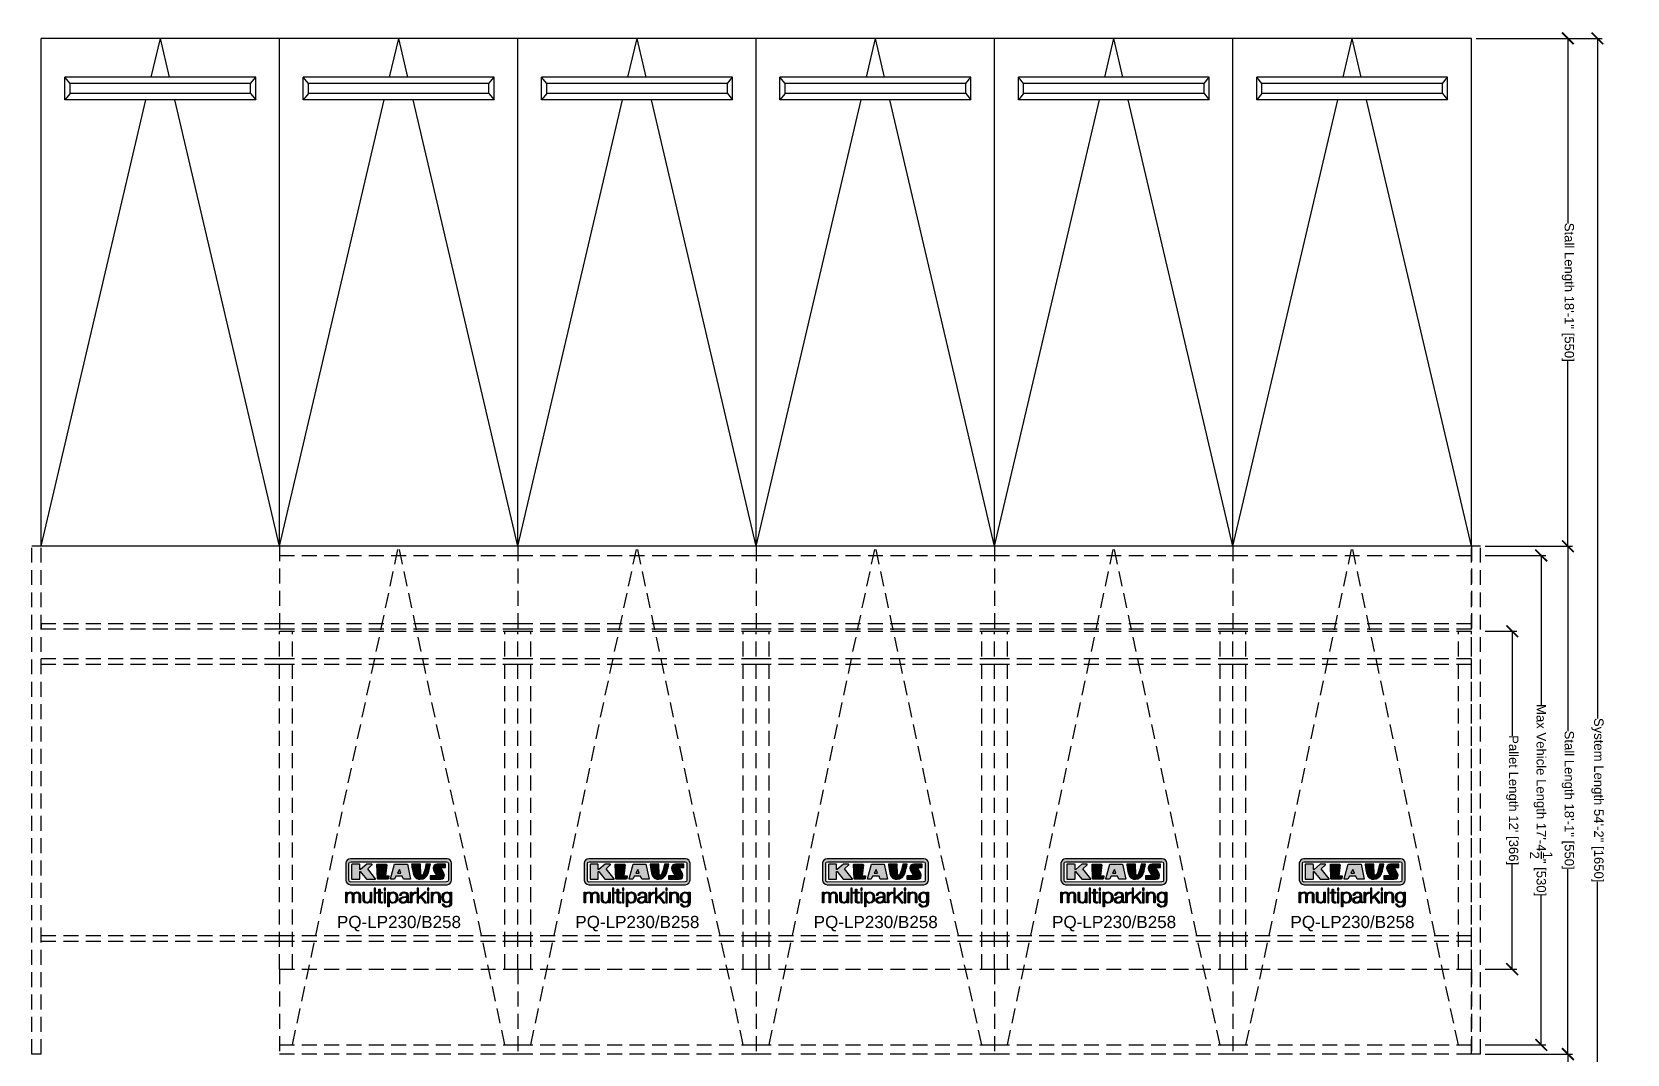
# Model space of a CAD drawing. Extents: x -210816 to 22943, y 10566 to 41486.
# Drawn here: x 15610 to 16289, y 13370 to 13806 of the extents above; entities that cross this region are included whole.
import ezdxf

# ---------------------------------------------------------------- set-up
doc = ezdxf.new("R2010")
doc.units = 0
doc.header["$MEASUREMENT"] = 0
doc.linetypes.add('DASHED', pattern=[0.2067, 0.1654, -0.0413])
doc.linetypes.add('HIDDEN', pattern=[9.525, 6.35, -3.175])
doc.layers.get('0').update_dxf_attribs({"linetype": 'CONTINUOUS'})
doc.layers.get('DEFPOINTS').update_dxf_attribs({"linetype": 'CONTINUOUS'})
for name, color, linetype in [('DIM', 6, 'CONTINUOUS'), ('KLAUS', 30, 'CONTINUOUS'), ('LOGO', 7, 'CONTINUOUS')]:
    doc.layers.add(name, color=color, linetype=linetype)
doc.styles.get("Standard").update_dxf_attribs({"font": 'arial.ttf'})
doc.dimstyles.get("Standard").update_dxf_attribs({"dimtxt": 5, "dimasz": 5, "dimexe": 2, "dimexo": 2, "dimgap": 0.09, "dimtad": 0, "dimtih": 1, "dimtoh": 1, "dimdec": 1, "dimzin": 0, "dimdsep": 46, "dimlunit": 4, "dimtxsty": 'Standard', "dimblk": 'ARCHTICK', "dimcen": -0.09, "dimadec": 0, "dimazin": 0, "dimtfac": 1, "dimtdec": 4, "dimtofl": 0, "dimtmove": 0, "dimatfit": 3, "dimldrblk": 'ARCHTICK', "dimfxl": 1, "dimtolj": 1, "dimtzin": 0, "dimarcsym": 0})

# ---------------------------------------------------------------- blocks, each defined once
blk = doc.blocks.new('KLAUS')
at = {"layer": 'LOGO'}
h = blk.add_hatch(color=8, dxfattribs=at)
h.dxf.hatch_style = 2
edge = h.paths.add_edge_path()
edge.add_spline(control_points=[(3.6, 29.1), (2.9, 29.1), (2.3, 28.5), (2.3, 27.8), (2.3, 27.8), (2.3, 16.1), (2.3, 16.1), (2.3, 15.4), (2.9, 14.8), (3.6, 14.8), (3.6, 14.8), (71.2, 14.8), (71.2, 14.8), (71.9, 14.8), (72.5, 15.4), (72.5, 16.1), (72.5, 16.1), (72.5, 27.8), (72.5, 27.8), (72.5, 28.5), (71.9, 29.1), (71.2, 29.1), (71.2, 29.1), (3.6, 29.1), (3.6, 29.1), (3.6, 29.1), (3.6, 29.1), (3.6, 29.1)], knot_values=[0, 0, 0, 0, 1, 1, 1, 2, 2, 2, 3, 3, 3, 4, 4, 4, 5, 5, 5, 6, 6, 6, 7, 7, 7, 8, 8, 8, 9, 9, 9, 9], degree=3, periodic=0)
edge = h.paths.add_edge_path()
edge.add_spline(control_points=[(3.4, 31.2), (3.4, 31.2), (71.5, 31.2), (71.5, 31.2), (73.3, 31.2), (74.7, 29.8), (74.7, 28), (74.7, 28), (74.7, 16.2), (74.7, 16.2), (74.7, 14.4), (73.3, 12.9), (71.5, 12.9), (71.5, 12.9), (3.4, 12.9), (3.4, 12.9), (1.6, 12.9), (0.1, 14.4), (0.1, 16.2), (0.1, 16.2), (0.1, 28), (0.1, 28), (0.1, 29.8), (1.6, 31.2), (3.4, 31.2), (3.4, 31.2), (3.4, 31.2), (3.4, 31.2)], knot_values=[0, 0, 0, 0, 1, 1, 1, 2, 2, 2, 3, 3, 3, 4, 4, 4, 5, 5, 5, 6, 6, 6, 7, 7, 7, 8, 8, 8, 9, 9, 9, 9], degree=3, periodic=0)
h = blk.add_hatch(color=8, dxfattribs=at)
h.dxf.hatch_style = 2
edge = h.paths.add_edge_path()
edge.add_spline(control_points=[(4.5, 27.3), (4.5, 27.3), (9.7, 27.3), (9.7, 27.3), (9.8, 27.3), (10, 27.2), (10, 27.1), (10, 27.1), (10, 23.7), (10, 23.7), (10, 23.7), (9.9, 23.6), (10, 23.6), (10.1, 23.5), (10.2, 23.6), (10.2, 23.6), (10.2, 23.6), (10.5, 23.7), (10.5, 23.7), (10.5, 23.7), (14.9, 27.3), (14.9, 27.3), (14.9, 27.3), (18.4, 27.3), (18.4, 27.3), (18.4, 27.3), (18.5, 27.3), (18.6, 27.2), (18.6, 27), (18.5, 26.9), (18.5, 26.9), (18.5, 26.9), (15.5, 24.1), (15.5, 24.1), (15.5, 24.1), (21.1, 17.1), (21.1, 17.1), (21.1, 17.1), (21.1, 16.9), (21.1, 16.9), (21.1, 16.8), (21, 16.8), (21, 16.8), (21, 16.8), (14.7, 16.8), (14.7, 16.8), (14.7, 16.8), (10.3, 22.2), (10.3, 22.2), (10.3, 22.2), (10.2, 22.2), (10.1, 22.2), (10, 22.2), (10, 22.1), (10, 22.1), (10, 22.1), (10, 17.1), (10, 17.1), (10, 16.9), (9.8, 16.8), (9.7, 16.8), (9.7, 16.8), (4.5, 16.8), (4.5, 16.8), (4.4, 16.8), (4.2, 16.9), (4.2, 17.1), (4.2, 17.1), (4.2, 27.1), (4.2, 27.1), (4.2, 27.2), (4.4, 27.3), (4.5, 27.3), (4.5, 27.3), (4.5, 27.3), (4.5, 27.3)], knot_values=[0, 0, 0, 0, 1, 1, 1, 2, 2, 2, 3, 3, 3, 4, 4, 4, 5, 5, 5, 6, 6, 6, 7, 7, 7, 8, 8, 8, 9, 9, 9, 10, 10, 10, 11, 11, 11, 12, 12, 12, 13, 13, 13, 14, 14, 14, 15, 15, 15, 16, 16, 16, 17, 17, 17, 18, 18, 18, 19, 19, 19, 20, 20, 20, 21, 21, 21, 22, 22, 22, 23, 23, 23, 24, 24, 24, 25, 25, 25, 25], degree=3, periodic=0)
h = blk.add_hatch(color=8, dxfattribs=at)
h.dxf.hatch_style = 2
h.paths.add_polyline_path([(22.4, 17.1), (22, 27.1), (22.2, 27.3), (28.5, 27.3), (28.9, 27), (28, 19.1), (30.3, 19.1), (30.4, 18.9), (30.1, 17), (29.5, 16.8), (22.6, 16.8)])
h = blk.add_hatch(color=8, dxfattribs=at)
h.paths.add_polyline_path([(36.5, 21), (38.9, 21), (37.9, 23.6)])
h.paths.add_polyline_path([(34.5, 27.3), (43.6, 27.3), (45.8, 16.9), (45.6, 16.8), (40.8, 16.8), (39.9, 18.9), (35.4, 18.9), (34.3, 16.8), (31.8, 16.8), (31.7, 17)])
h = blk.add_hatch(color=8, dxfattribs=at)
h.dxf.hatch_style = 2
edge = h.paths.add_edge_path()
edge.add_spline(control_points=[(52.7, 27.3), (52.7, 27.3), (52.9, 20.1), (52.9, 20.1), (53, 19.9), (53.2, 19.8), (53.4, 19.7), (53.9, 19.6), (54.4, 19.6), (54.6, 20), (55.2, 21.3), (56.3, 25.4), (56.6, 27.3), (56.6, 27.3), (59.8, 27.3), (59.8, 27.3), (58.8, 23.9), (58.6, 16.8), (52.6, 16.8), (48.7, 16.7), (48, 19.4), (47.3, 22.2), (46.9, 23.7), (46.5, 27.3), (46.5, 27.3), (46.5, 27.3), (52.7, 27.3), (52.7, 27.3), (52.7, 27.3), (52.7, 27.3), (52.7, 27.3)], knot_values=[0, 0, 0, 0, 1, 1, 1, 2, 2, 2, 3, 3, 3, 4, 4, 4, 5, 5, 5, 6, 6, 6, 7, 7, 7, 8, 8, 8, 9, 9, 9, 10, 10, 10, 10], degree=3, periodic=0)
h = blk.add_hatch(color=8, dxfattribs=at)
h.dxf.hatch_style = 2
edge = h.paths.add_edge_path()
edge.add_spline(control_points=[(64.5, 27.3), (64.5, 27.3), (70.3, 27.3), (70.3, 27.3), (70.3, 26.5), (70.3, 26), (70.3, 25.1), (70.3, 25.1), (67.3, 25.1), (67.3, 25.1), (67.2, 25), (67.2, 25.1), (67.2, 24.9), (67.2, 24.9), (69.7, 20.4), (69.7, 19.6), (69.7, 16.4), (67.2, 16.8), (65.9, 16.8), (65.9, 16.8), (59.6, 16.8), (59.6, 16.8), (59.6, 17.8), (59.6, 18.2), (59.6, 19.1), (59.6, 19.1), (63.8, 19.1), (63.8, 19.1), (63.8, 19.2), (63.8, 19.1), (63.8, 19.3), (63.8, 20.3), (61.6, 23.1), (61.6, 24.6), (61.6, 26.3), (62.8, 27.3), (64.5, 27.3), (64.5, 27.3), (64.5, 27.3), (64.5, 27.3)], knot_values=[0, 0, 0, 0, 1, 1, 1, 2, 2, 2, 3, 3, 3, 4, 4, 4, 5, 5, 5, 6, 6, 6, 7, 7, 7, 8, 8, 8, 9, 9, 9, 10, 10, 10, 11, 11, 11, 12, 12, 12, 13, 13, 13, 13], degree=3, periodic=0)
h = blk.add_hatch(color=30, dxfattribs=at)
h.dxf.hatch_style = 2
edge = h.paths.add_edge_path()
edge.add_spline(control_points=[(0, 0), (0, 0), (0.9, 0), (0.9, 0), (0.9, 0), (0.9, 4.2), (0.9, 4.2), (0.9, 5.8), (1.6, 7), (3.2, 7), (4.3, 7), (4.8, 6.1), (4.8, 5.1), (4.8, 5.1), (4.8, 0), (4.8, 0), (4.8, 0), (5.7, 0), (5.7, 0), (5.7, 0), (5.7, 4.3), (5.7, 4.3), (5.7, 5.7), (6.1, 7), (7.7, 7), (9, 7), (9.5, 6.3), (9.5, 5.1), (9.5, 5.1), (9.5, 0), (9.5, 0), (9.5, 0), (10.4, 0), (10.4, 0), (10.4, 0), (10.4, 5.1), (10.4, 5.1), (10.4, 6.9), (9.6, 7.8), (7.9, 7.8), (6.9, 7.8), (6, 7.3), (5.5, 6.3), (5.3, 7.3), (4.4, 7.8), (3.4, 7.8), (2.2, 7.8), (1.4, 7.2), (0.9, 6.3), (0.9, 6.3), (0.9, 6.3), (0.9, 6.3), (0.9, 6.3), (0.9, 7.6), (0.9, 7.6), (0.9, 7.6), (0, 7.6), (0, 7.6), (0, 7.6), (0, 0), (0, 0), (0, 0), (0, 0), (0, 0)], knot_values=[0, 0, 0, 0, 1, 1, 1, 2, 2, 2, 3, 3, 3, 4, 4, 4, 5, 5, 5, 6, 6, 6, 7, 7, 7, 8, 8, 8, 9, 9, 9, 10, 10, 10, 11, 11, 11, 12, 12, 12, 13, 13, 13, 14, 14, 14, 15, 15, 15, 16, 16, 16, 17, 17, 17, 18, 18, 18, 19, 19, 19, 20, 20, 20, 21, 21, 21, 21], degree=3, periodic=0)
h = blk.add_hatch(color=30, dxfattribs=at)
h.dxf.hatch_style = 2
edge = h.paths.add_edge_path()
edge.add_spline(control_points=[(18.3, 7.6), (18.3, 7.6), (17.4, 7.6), (17.4, 7.6), (17.4, 7.6), (17.4, 3.6), (17.4, 3.6), (17.4, 2), (16.7, 0.6), (15.1, 0.6), (13.7, 0.6), (13.1, 1.3), (13.1, 2.6), (13.1, 2.6), (13.1, 7.6), (13.1, 7.6), (13.1, 7.6), (12.2, 7.6), (12.2, 7.6), (12.2, 7.6), (12.2, 2.6), (12.2, 2.6), (12.2, 0.9), (12.9, -0.2), (14.8, -0.2), (16, -0.2), (17, 0.4), (17.4, 1.4), (17.4, 1.4), (17.5, 1.4), (17.5, 1.4), (17.5, 1.4), (17.5, 0), (17.5, 0), (17.5, 0), (18.3, 0), (18.3, 0), (18.3, 0), (18.3, 7.6), (18.3, 7.6), (18.3, 7.6), (18.3, 7.6), (18.3, 7.6)], knot_values=[0, 0, 0, 0, 1, 1, 1, 2, 2, 2, 3, 3, 3, 4, 4, 4, 5, 5, 5, 6, 6, 6, 7, 7, 7, 8, 8, 8, 9, 9, 9, 10, 10, 10, 11, 11, 11, 12, 12, 12, 13, 13, 13, 14, 14, 14, 14], degree=3, periodic=0)
h = blk.add_hatch(color=30, dxfattribs=at)
h.dxf.hatch_style = 2
h.paths.add_polyline_path([(20.1, 0), (21, 0), (21, 10.5), (20.1, 10.5)])
h = blk.add_hatch(color=30, dxfattribs=at)
h.dxf.hatch_style = 2
edge = h.paths.add_edge_path()
edge.add_spline(control_points=[(24.2, 9.8), (24.2, 9.8), (23.3, 9.8), (23.3, 9.8), (23.3, 9.8), (23.3, 7.6), (23.3, 7.6), (23.3, 7.6), (22, 7.6), (22, 7.6), (22, 7.6), (22, 6.8), (22, 6.8), (22, 6.8), (23.3, 6.8), (23.3, 6.8), (23.3, 6.8), (23.3, 1.6), (23.3, 1.6), (23.3, 0.3), (23.7, -0.1), (24.9, -0.1), (25.2, -0.1), (25.5, -0.1), (25.8, -0.1), (25.8, -0.1), (25.8, 0.7), (25.8, 0.7), (25.5, 0.7), (25.2, 0.7), (25, 0.7), (24.3, 0.7), (24.2, 1.1), (24.2, 1.7), (24.2, 1.7), (24.2, 6.8), (24.2, 6.8), (24.2, 6.8), (25.8, 6.8), (25.8, 6.8), (25.8, 6.8), (25.8, 7.6), (25.8, 7.6), (25.8, 7.6), (24.2, 7.6), (24.2, 7.6), (24.2, 7.6), (24.2, 9.8), (24.2, 9.8), (24.2, 9.8), (24.2, 9.8), (24.2, 9.8)], knot_values=[0, 0, 0, 0, 1, 1, 1, 2, 2, 2, 3, 3, 3, 4, 4, 4, 5, 5, 5, 6, 6, 6, 7, 7, 7, 8, 8, 8, 9, 9, 9, 10, 10, 10, 11, 11, 11, 12, 12, 12, 13, 13, 13, 14, 14, 14, 15, 15, 15, 16, 16, 16, 17, 17, 17, 17], degree=3, periodic=0)
h = blk.add_hatch(color=30, dxfattribs=at)
h.paths.add_polyline_path([(27.1, 0), (28, 0), (28, 7.6), (27.1, 7.6)])
h.paths.add_polyline_path([(27.1, 9), (28, 9), (28, 10.5), (27.1, 10.5)])
h = blk.add_hatch(color=30, dxfattribs=at)
edge = h.paths.add_edge_path()
edge.add_spline(control_points=[(35.8, 3.8), (35.8, 2.2), (35.1, 0.6), (33.4, 0.6), (31.4, 0.6), (30.7, 2.2), (30.7, 3.8), (30.7, 5.5), (31.3, 7), (33.4, 7), (35.1, 7), (35.8, 5.3), (35.8, 3.8), (35.8, 3.8), (35.8, 3.8), (35.8, 3.8)], knot_values=[0, 0, 0, 0, 1, 1, 1, 2, 2, 2, 3, 3, 3, 4, 4, 4, 5, 5, 5, 5], degree=3, periodic=0)
edge = h.paths.add_edge_path()
edge.add_spline(control_points=[(29.8, -2.8), (29.8, -2.8), (30.7, -2.8), (30.7, -2.8), (30.7, -2.8), (30.7, 1.4), (30.7, 1.4), (30.7, 1.4), (30.7, 1.4), (30.7, 1.4), (31.1, 0.4), (32.2, -0.2), (33.4, -0.2), (35.7, -0.2), (36.8, 1.6), (36.8, 3.8), (36.8, 5.9), (35.7, 7.8), (33.4, 7.8), (32.2, 7.8), (31.1, 7.1), (30.7, 6.1), (30.7, 6.1), (30.6, 6.1), (30.6, 6.1), (30.6, 6.1), (30.6, 7.6), (30.6, 7.6), (30.6, 7.6), (29.8, 7.6), (29.8, 7.6), (29.8, 7.6), (29.8, -2.8), (29.8, -2.8), (29.8, -2.8), (29.8, -2.8), (29.8, -2.8)], knot_values=[0, 0, 0, 0, 1, 1, 1, 2, 2, 2, 3, 3, 3, 4, 4, 4, 5, 5, 5, 6, 6, 6, 7, 7, 7, 8, 8, 8, 9, 9, 9, 10, 10, 10, 11, 11, 11, 12, 12, 12, 12], degree=3, periodic=0)
h = blk.add_hatch(color=30, dxfattribs=at)
edge = h.paths.add_edge_path()
edge.add_spline(control_points=[(43, 2.9), (43, 1.4), (41.8, 0.6), (40.4, 0.6), (39.5, 0.6), (38.7, 1.1), (38.7, 2), (38.7, 3.5), (40.7, 3.5), (42.2, 3.8), (42.5, 3.8), (42.9, 3.9), (43, 4.1), (43, 4.1), (43, 4.1), (43, 4.1), (43, 4.1), (43, 2.9), (43, 2.9), (43, 2.9), (43, 2.9), (43, 2.9)], knot_values=[0, 0, 0, 0, 1, 1, 1, 2, 2, 2, 3, 3, 3, 4, 4, 4, 5, 5, 5, 6, 6, 6, 7, 7, 7, 7], degree=3, periodic=0)
edge = h.paths.add_edge_path()
edge.add_spline(control_points=[(39, 5.2), (39.1, 6.5), (39.9, 7), (41.1, 7), (42.1, 7), (43, 6.7), (43, 5.4), (43, 4.6), (42.6, 4.5), (41.8, 4.4), (39.9, 4.2), (37.8, 4.1), (37.8, 2), (37.8, 0.5), (38.9, -0.2), (40.3, -0.2), (41.8, -0.2), (42.4, 0.3), (43.1, 1.3), (43.1, 1.3), (43.1, 1.3), (43.1, 1.3), (43.1, 0.5), (43.2, 0), (44.2, 0), (44.4, 0), (44.6, 0), (44.8, 0.1), (44.8, 0.1), (44.8, 0.8), (44.8, 0.8), (44.7, 0.8), (44.6, 0.8), (44.5, 0.8), (44.1, 0.8), (44, 1), (44, 1.3), (44, 1.3), (44, 5.3), (44, 5.3), (44, 7.4), (42.5, 7.8), (41.2, 7.8), (39.4, 7.8), (38.2, 7), (38.1, 5.2), (38.1, 5.2), (39, 5.2), (39, 5.2), (39, 5.2), (39, 5.2), (39, 5.2)], knot_values=[0, 0, 0, 0, 1, 1, 1, 2, 2, 2, 3, 3, 3, 4, 4, 4, 5, 5, 5, 6, 6, 6, 7, 7, 7, 8, 8, 8, 9, 9, 9, 10, 10, 10, 11, 11, 11, 12, 12, 12, 13, 13, 13, 14, 14, 14, 15, 15, 15, 16, 16, 16, 17, 17, 17, 17], degree=3, periodic=0)
h = blk.add_hatch(color=30, dxfattribs=at)
h.dxf.hatch_style = 2
edge = h.paths.add_edge_path()
edge.add_spline(control_points=[(45.8, 0), (45.8, 0), (46.7, 0), (46.7, 0), (46.7, 0), (46.7, 4), (46.7, 4), (46.7, 5.6), (47.9, 6.8), (49.5, 6.7), (49.5, 6.7), (49.5, 7.7), (49.5, 7.7), (48.2, 7.7), (47.1, 7), (46.7, 5.8), (46.7, 5.8), (46.6, 5.8), (46.6, 5.8), (46.6, 5.8), (46.6, 7.6), (46.6, 7.6), (46.6, 7.6), (45.8, 7.6), (45.8, 7.6), (45.8, 7.6), (45.8, 0), (45.8, 0), (45.8, 0), (45.8, 0), (45.8, 0)], knot_values=[0, 0, 0, 0, 1, 1, 1, 2, 2, 2, 3, 3, 3, 4, 4, 4, 5, 5, 5, 6, 6, 6, 7, 7, 7, 8, 8, 8, 9, 9, 9, 10, 10, 10, 10], degree=3, periodic=0)
h = blk.add_hatch(color=30, dxfattribs=at)
h.dxf.hatch_style = 2
h.paths.add_polyline_path([(50.4, 0), (51.3, 0), (51.3, 2.9), (52.8, 4.1), (55.8, 0), (57, 0), (53.5, 4.8), (56.7, 7.6), (55.5, 7.6), (51.3, 3.9), (51.3, 10.5), (50.4, 10.5)])
h = blk.add_hatch(color=30, dxfattribs=at)
h.paths.add_polyline_path([(57.7, 0), (58.7, 0), (58.7, 7.6), (57.7, 7.6)])
h.paths.add_polyline_path([(57.7, 9), (58.7, 9), (58.7, 10.5), (57.7, 10.5)])
h = blk.add_hatch(color=30, dxfattribs=at)
h.dxf.hatch_style = 2
edge = h.paths.add_edge_path()
edge.add_spline(control_points=[(60.4, 0), (60.4, 0), (61.3, 0), (61.3, 0), (61.3, 0), (61.3, 4.4), (61.3, 4.4), (61.4, 5.9), (62.2, 7), (63.7, 7), (65.2, 7), (65.6, 6), (65.6, 4.7), (65.6, 4.7), (65.6, 0), (65.6, 0), (65.6, 0), (66.5, 0), (66.5, 0), (66.5, 0), (66.5, 4.9), (66.5, 4.9), (66.5, 6.7), (65.9, 7.8), (63.8, 7.8), (62.7, 7.8), (61.7, 7.2), (61.4, 6.3), (61.4, 6.3), (61.3, 6.3), (61.3, 6.3), (61.3, 6.3), (61.3, 7.6), (61.3, 7.6), (61.3, 7.6), (60.4, 7.6), (60.4, 7.6), (60.4, 7.6), (60.4, 0), (60.4, 0), (60.4, 0), (60.4, 0), (60.4, 0)], knot_values=[0, 0, 0, 0, 1, 1, 1, 2, 2, 2, 3, 3, 3, 4, 4, 4, 5, 5, 5, 6, 6, 6, 7, 7, 7, 8, 8, 8, 9, 9, 9, 10, 10, 10, 11, 11, 11, 12, 12, 12, 13, 13, 13, 14, 14, 14, 14], degree=3, periodic=0)
h = blk.add_hatch(color=30, dxfattribs=at)
edge = h.paths.add_edge_path()
edge.add_spline(control_points=[(71.3, 0.9), (69.6, 0.9), (68.8, 2.3), (68.8, 3.9), (68.8, 5.4), (69.6, 7), (71.3, 7), (73.1, 7), (73.7, 5.3), (73.7, 3.9), (73.7, 2.3), (72.9, 0.9), (71.3, 0.9), (71.3, 0.9), (71.3, 0.9), (71.3, 0.9)], knot_values=[0, 0, 0, 0, 1, 1, 1, 2, 2, 2, 3, 3, 3, 4, 4, 4, 5, 5, 5, 5], degree=3, periodic=0)
edge = h.paths.add_edge_path()
edge.add_spline(control_points=[(74.7, 7.6), (74.7, 7.6), (73.7, 7.6), (73.7, 7.6), (73.7, 7.6), (73.7, 6.3), (73.7, 6.3), (73.7, 6.3), (73.7, 6.3), (73.7, 6.3), (73.4, 7.1), (72.4, 7.8), (71.3, 7.8), (69.1, 7.8), (67.9, 6), (67.9, 4), (67.9, 1.8), (68.9, 0.1), (71.3, 0.1), (72.4, 0.1), (73.3, 0.7), (73.7, 1.6), (73.7, 1.6), (73.7, 1.6), (73.7, 1.6), (73.7, 1.6), (73.7, 0.6), (73.7, 0.6), (73.7, -1.2), (73, -2.2), (71.3, -2.2), (70.3, -2.2), (69.3, -1.8), (69.1, -0.7), (69.1, -0.7), (68.2, -0.7), (68.2, -0.7), (68.3, -2.3), (69.8, -3), (71.3, -3), (73.8, -3), (74.7, -1.6), (74.7, 0.6), (74.7, 0.6), (74.7, 7.6), (74.7, 7.6), (74.7, 7.6), (74.7, 7.6), (74.7, 7.6)], knot_values=[0, 0, 0, 0, 1, 1, 1, 2, 2, 2, 3, 3, 3, 4, 4, 4, 5, 5, 5, 6, 6, 6, 7, 7, 7, 8, 8, 8, 9, 9, 9, 10, 10, 10, 11, 11, 11, 12, 12, 12, 13, 13, 13, 14, 14, 14, 15, 15, 15, 16, 16, 16, 16], degree=3, periodic=0)
for points in [[(22.4, 17.1), (22, 27.1), (22.2, 27.3), (28.5, 27.3), (28.9, 27), (28, 19.1), (30.3, 19.1), (30.4, 18.9), (30.1, 17), (29.5, 16.8), (22.6, 16.8), (22.4, 17.1), (22.4, 17.1)], [(34.5, 27.3), (43.6, 27.3), (45.8, 16.9), (45.6, 16.8), (40.8, 16.8), (39.9, 18.9), (35.4, 18.9), (34.3, 16.8), (31.8, 16.8), (31.7, 17), (34.5, 27.3), (34.5, 27.3)], [(36.5, 21), (38.9, 21), (37.9, 23.6), (36.5, 21), (36.5, 21)], [(20.1, 0), (21, 0), (21, 10.5), (20.1, 10.5), (20.1, 0), (20.1, 0)], [(27.1, 9), (28, 9), (28, 10.5), (27.1, 10.5), (27.1, 9), (27.1, 9)], [(27.1, 0), (28, 0), (28, 7.6), (27.1, 7.6), (27.1, 0), (27.1, 0)], [(50.4, 0), (51.3, 0), (51.3, 2.9), (52.8, 4.1), (55.8, 0), (57, 0), (53.5, 4.8), (56.7, 7.6), (55.5, 7.6), (51.3, 3.9), (51.3, 10.5), (50.4, 10.5), (50.4, 0), (50.4, 0)], [(57.7, 9), (58.7, 9), (58.7, 10.5), (57.7, 10.5), (57.7, 9), (57.7, 9)], [(57.7, 0), (58.7, 0), (58.7, 7.6), (57.7, 7.6), (57.7, 0), (57.7, 0)]]:
    blk.add_lwpolyline(points, dxfattribs=at)
for points, knots in [([(3.4, 31.2), (3.4, 31.2), (71.5, 31.2), (71.5, 31.2), (73.3, 31.2), (74.7, 29.8), (74.7, 28), (74.7, 28), (74.7, 16.2), (74.7, 16.2), (74.7, 14.4), (73.3, 12.9), (71.5, 12.9), (71.5, 12.9), (3.4, 12.9), (3.4, 12.9), (1.6, 12.9), (0.1, 14.4), (0.1, 16.2), (0.1, 16.2), (0.1, 28), (0.1, 28), (0.1, 29.8), (1.6, 31.2), (3.4, 31.2), (3.4, 31.2), (3.4, 31.2), (3.4, 31.2)], [0, 0, 0, 0, 1, 1, 1, 2, 2, 2, 3, 3, 3, 4, 4, 4, 5, 5, 5, 6, 6, 6, 7, 7, 7, 8, 8, 8, 9, 9, 9, 9]), ([(3.6, 29.1), (2.9, 29.1), (2.3, 28.5), (2.3, 27.8), (2.3, 27.8), (2.3, 16.1), (2.3, 16.1), (2.3, 15.4), (2.9, 14.8), (3.6, 14.8), (3.6, 14.8), (71.2, 14.8), (71.2, 14.8), (71.9, 14.8), (72.5, 15.4), (72.5, 16.1), (72.5, 16.1), (72.5, 27.8), (72.5, 27.8), (72.5, 28.5), (71.9, 29.1), (71.2, 29.1), (71.2, 29.1), (3.6, 29.1), (3.6, 29.1), (3.6, 29.1), (3.6, 29.1), (3.6, 29.1)], [0, 0, 0, 0, 1, 1, 1, 2, 2, 2, 3, 3, 3, 4, 4, 4, 5, 5, 5, 6, 6, 6, 7, 7, 7, 8, 8, 8, 9, 9, 9, 9]), ([(4.5, 27.3), (4.5, 27.3), (9.7, 27.3), (9.7, 27.3), (9.8, 27.3), (10, 27.2), (10, 27.1), (10, 27.1), (10, 23.7), (10, 23.7), (10, 23.7), (9.9, 23.6), (10, 23.6), (10.1, 23.5), (10.2, 23.6), (10.2, 23.6), (10.2, 23.6), (10.5, 23.7), (10.5, 23.7), (10.5, 23.7), (14.9, 27.3), (14.9, 27.3), (14.9, 27.3), (18.4, 27.3), (18.4, 27.3), (18.4, 27.3), (18.5, 27.3), (18.6, 27.2), (18.6, 27), (18.5, 26.9), (18.5, 26.9), (18.5, 26.9), (15.5, 24.1), (15.5, 24.1), (15.5, 24.1), (21.1, 17.1), (21.1, 17.1), (21.1, 17.1), (21.1, 16.9), (21.1, 16.9), (21.1, 16.8), (21, 16.8), (21, 16.8), (21, 16.8), (14.7, 16.8), (14.7, 16.8), (14.7, 16.8), (10.3, 22.2), (10.3, 22.2), (10.3, 22.2), (10.2, 22.2), (10.1, 22.2), (10, 22.2), (10, 22.1), (10, 22.1), (10, 22.1), (10, 17.1), (10, 17.1), (10, 16.9), (9.8, 16.8), (9.7, 16.8), (9.7, 16.8), (4.5, 16.8), (4.5, 16.8), (4.4, 16.8), (4.2, 16.9), (4.2, 17.1), (4.2, 17.1), (4.2, 27.1), (4.2, 27.1), (4.2, 27.2), (4.4, 27.3), (4.5, 27.3), (4.5, 27.3), (4.5, 27.3), (4.5, 27.3)], [0, 0, 0, 0, 1, 1, 1, 2, 2, 2, 3, 3, 3, 4, 4, 4, 5, 5, 5, 6, 6, 6, 7, 7, 7, 8, 8, 8, 9, 9, 9, 10, 10, 10, 11, 11, 11, 12, 12, 12, 13, 13, 13, 14, 14, 14, 15, 15, 15, 16, 16, 16, 17, 17, 17, 18, 18, 18, 19, 19, 19, 20, 20, 20, 21, 21, 21, 22, 22, 22, 23, 23, 23, 24, 24, 24, 25, 25, 25, 25]), ([(52.7, 27.3), (52.7, 27.3), (52.9, 20.1), (52.9, 20.1), (53, 19.9), (53.2, 19.8), (53.4, 19.7), (53.9, 19.6), (54.4, 19.6), (54.6, 20), (55.2, 21.3), (56.3, 25.4), (56.6, 27.3), (56.6, 27.3), (59.8, 27.3), (59.8, 27.3), (58.8, 23.9), (58.6, 16.8), (52.6, 16.8), (48.7, 16.7), (48, 19.4), (47.3, 22.2), (46.9, 23.7), (46.5, 27.3), (46.5, 27.3), (46.5, 27.3), (52.7, 27.3), (52.7, 27.3), (52.7, 27.3), (52.7, 27.3), (52.7, 27.3)], [0, 0, 0, 0, 1, 1, 1, 2, 2, 2, 3, 3, 3, 4, 4, 4, 5, 5, 5, 6, 6, 6, 7, 7, 7, 8, 8, 8, 9, 9, 9, 10, 10, 10, 10]), ([(64.5, 27.3), (64.5, 27.3), (70.3, 27.3), (70.3, 27.3), (70.3, 26.5), (70.3, 26), (70.3, 25.1), (70.3, 25.1), (67.3, 25.1), (67.3, 25.1), (67.2, 25), (67.2, 25.1), (67.2, 24.9), (67.2, 24.9), (69.7, 20.4), (69.7, 19.6), (69.7, 16.4), (67.2, 16.8), (65.9, 16.8), (65.9, 16.8), (59.6, 16.8), (59.6, 16.8), (59.6, 17.8), (59.6, 18.2), (59.6, 19.1), (59.6, 19.1), (63.8, 19.1), (63.8, 19.1), (63.8, 19.2), (63.8, 19.1), (63.8, 19.3), (63.8, 20.3), (61.6, 23.1), (61.6, 24.6), (61.6, 26.3), (62.8, 27.3), (64.5, 27.3), (64.5, 27.3), (64.5, 27.3), (64.5, 27.3)], [0, 0, 0, 0, 1, 1, 1, 2, 2, 2, 3, 3, 3, 4, 4, 4, 5, 5, 5, 6, 6, 6, 7, 7, 7, 8, 8, 8, 9, 9, 9, 10, 10, 10, 11, 11, 11, 12, 12, 12, 13, 13, 13, 13]), ([(0, 0), (0, 0), (0.9, 0), (0.9, 0), (0.9, 0), (0.9, 4.2), (0.9, 4.2), (0.9, 5.8), (1.6, 7), (3.2, 7), (4.3, 7), (4.8, 6.1), (4.8, 5.1), (4.8, 5.1), (4.8, 0), (4.8, 0), (4.8, 0), (5.7, 0), (5.7, 0), (5.7, 0), (5.7, 4.3), (5.7, 4.3), (5.7, 5.7), (6.1, 7), (7.7, 7), (9, 7), (9.5, 6.3), (9.5, 5.1), (9.5, 5.1), (9.5, 0), (9.5, 0), (9.5, 0), (10.4, 0), (10.4, 0), (10.4, 0), (10.4, 5.1), (10.4, 5.1), (10.4, 6.9), (9.6, 7.8), (7.9, 7.8), (6.9, 7.8), (6, 7.3), (5.5, 6.3), (5.3, 7.3), (4.4, 7.8), (3.4, 7.8), (2.2, 7.8), (1.4, 7.2), (0.9, 6.3), (0.9, 6.3), (0.9, 6.3), (0.9, 6.3), (0.9, 6.3), (0.9, 7.6), (0.9, 7.6), (0.9, 7.6), (0, 7.6), (0, 7.6), (0, 7.6), (0, 0), (0, 0), (0, 0), (0, 0), (0, 0)], [0, 0, 0, 0, 1, 1, 1, 2, 2, 2, 3, 3, 3, 4, 4, 4, 5, 5, 5, 6, 6, 6, 7, 7, 7, 8, 8, 8, 9, 9, 9, 10, 10, 10, 11, 11, 11, 12, 12, 12, 13, 13, 13, 14, 14, 14, 15, 15, 15, 16, 16, 16, 17, 17, 17, 18, 18, 18, 19, 19, 19, 20, 20, 20, 21, 21, 21, 21]), ([(18.3, 7.6), (18.3, 7.6), (17.4, 7.6), (17.4, 7.6), (17.4, 7.6), (17.4, 3.6), (17.4, 3.6), (17.4, 2), (16.7, 0.6), (15.1, 0.6), (13.7, 0.6), (13.1, 1.3), (13.1, 2.6), (13.1, 2.6), (13.1, 7.6), (13.1, 7.6), (13.1, 7.6), (12.2, 7.6), (12.2, 7.6), (12.2, 7.6), (12.2, 2.6), (12.2, 2.6), (12.2, 0.9), (12.9, -0.2), (14.8, -0.2), (16, -0.2), (17, 0.4), (17.4, 1.4), (17.4, 1.4), (17.5, 1.4), (17.5, 1.4), (17.5, 1.4), (17.5, 0), (17.5, 0), (17.5, 0), (18.3, 0), (18.3, 0), (18.3, 0), (18.3, 7.6), (18.3, 7.6), (18.3, 7.6), (18.3, 7.6), (18.3, 7.6)], [0, 0, 0, 0, 1, 1, 1, 2, 2, 2, 3, 3, 3, 4, 4, 4, 5, 5, 5, 6, 6, 6, 7, 7, 7, 8, 8, 8, 9, 9, 9, 10, 10, 10, 11, 11, 11, 12, 12, 12, 13, 13, 13, 14, 14, 14, 14]), ([(24.2, 9.8), (24.2, 9.8), (23.3, 9.8), (23.3, 9.8), (23.3, 9.8), (23.3, 7.6), (23.3, 7.6), (23.3, 7.6), (22, 7.6), (22, 7.6), (22, 7.6), (22, 6.8), (22, 6.8), (22, 6.8), (23.3, 6.8), (23.3, 6.8), (23.3, 6.8), (23.3, 1.6), (23.3, 1.6), (23.3, 0.3), (23.7, -0.1), (24.9, -0.1), (25.2, -0.1), (25.5, -0.1), (25.8, -0.1), (25.8, -0.1), (25.8, 0.7), (25.8, 0.7), (25.5, 0.7), (25.2, 0.7), (25, 0.7), (24.3, 0.7), (24.2, 1.1), (24.2, 1.7), (24.2, 1.7), (24.2, 6.8), (24.2, 6.8), (24.2, 6.8), (25.8, 6.8), (25.8, 6.8), (25.8, 6.8), (25.8, 7.6), (25.8, 7.6), (25.8, 7.6), (24.2, 7.6), (24.2, 7.6), (24.2, 7.6), (24.2, 9.8), (24.2, 9.8), (24.2, 9.8), (24.2, 9.8), (24.2, 9.8)], [0, 0, 0, 0, 1, 1, 1, 2, 2, 2, 3, 3, 3, 4, 4, 4, 5, 5, 5, 6, 6, 6, 7, 7, 7, 8, 8, 8, 9, 9, 9, 10, 10, 10, 11, 11, 11, 12, 12, 12, 13, 13, 13, 14, 14, 14, 15, 15, 15, 16, 16, 16, 17, 17, 17, 17]), ([(29.8, -2.8), (29.8, -2.8), (30.7, -2.8), (30.7, -2.8), (30.7, -2.8), (30.7, 1.4), (30.7, 1.4), (30.7, 1.4), (30.7, 1.4), (30.7, 1.4), (31.1, 0.4), (32.2, -0.2), (33.4, -0.2), (35.7, -0.2), (36.8, 1.6), (36.8, 3.8), (36.8, 5.9), (35.7, 7.8), (33.4, 7.8), (32.2, 7.8), (31.1, 7.1), (30.7, 6.1), (30.7, 6.1), (30.6, 6.1), (30.6, 6.1), (30.6, 6.1), (30.6, 7.6), (30.6, 7.6), (30.6, 7.6), (29.8, 7.6), (29.8, 7.6), (29.8, 7.6), (29.8, -2.8), (29.8, -2.8), (29.8, -2.8), (29.8, -2.8), (29.8, -2.8)], [0, 0, 0, 0, 1, 1, 1, 2, 2, 2, 3, 3, 3, 4, 4, 4, 5, 5, 5, 6, 6, 6, 7, 7, 7, 8, 8, 8, 9, 9, 9, 10, 10, 10, 11, 11, 11, 12, 12, 12, 12]), ([(35.8, 3.8), (35.8, 2.2), (35.1, 0.6), (33.4, 0.6), (31.4, 0.6), (30.7, 2.2), (30.7, 3.8), (30.7, 5.5), (31.3, 7), (33.4, 7), (35.1, 7), (35.8, 5.3), (35.8, 3.8), (35.8, 3.8), (35.8, 3.8), (35.8, 3.8)], [0, 0, 0, 0, 1, 1, 1, 2, 2, 2, 3, 3, 3, 4, 4, 4, 5, 5, 5, 5]), ([(39, 5.2), (39.1, 6.5), (39.9, 7), (41.1, 7), (42.1, 7), (43, 6.7), (43, 5.4), (43, 4.6), (42.6, 4.5), (41.8, 4.4), (39.9, 4.2), (37.8, 4.1), (37.8, 2), (37.8, 0.5), (38.9, -0.2), (40.3, -0.2), (41.8, -0.2), (42.4, 0.3), (43.1, 1.3), (43.1, 1.3), (43.1, 1.3), (43.1, 1.3), (43.1, 0.5), (43.2, 0), (44.2, 0), (44.4, 0), (44.6, 0), (44.8, 0.1), (44.8, 0.1), (44.8, 0.8), (44.8, 0.8), (44.7, 0.8), (44.6, 0.8), (44.5, 0.8), (44.1, 0.8), (44, 1), (44, 1.3), (44, 1.3), (44, 5.3), (44, 5.3), (44, 7.4), (42.5, 7.8), (41.2, 7.8), (39.4, 7.8), (38.2, 7), (38.1, 5.2), (38.1, 5.2), (39, 5.2), (39, 5.2), (39, 5.2), (39, 5.2), (39, 5.2)], [0, 0, 0, 0, 1, 1, 1, 2, 2, 2, 3, 3, 3, 4, 4, 4, 5, 5, 5, 6, 6, 6, 7, 7, 7, 8, 8, 8, 9, 9, 9, 10, 10, 10, 11, 11, 11, 12, 12, 12, 13, 13, 13, 14, 14, 14, 15, 15, 15, 16, 16, 16, 17, 17, 17, 17]), ([(43, 2.9), (43, 1.4), (41.8, 0.6), (40.4, 0.6), (39.5, 0.6), (38.7, 1.1), (38.7, 2), (38.7, 3.5), (40.7, 3.5), (42.2, 3.8), (42.5, 3.8), (42.9, 3.9), (43, 4.1), (43, 4.1), (43, 4.1), (43, 4.1), (43, 4.1), (43, 2.9), (43, 2.9), (43, 2.9), (43, 2.9), (43, 2.9)], [0, 0, 0, 0, 1, 1, 1, 2, 2, 2, 3, 3, 3, 4, 4, 4, 5, 5, 5, 6, 6, 6, 7, 7, 7, 7]), ([(45.8, 0), (45.8, 0), (46.7, 0), (46.7, 0), (46.7, 0), (46.7, 4), (46.7, 4), (46.7, 5.6), (47.9, 6.8), (49.5, 6.7), (49.5, 6.7), (49.5, 7.7), (49.5, 7.7), (48.2, 7.7), (47.1, 7), (46.7, 5.8), (46.7, 5.8), (46.6, 5.8), (46.6, 5.8), (46.6, 5.8), (46.6, 7.6), (46.6, 7.6), (46.6, 7.6), (45.8, 7.6), (45.8, 7.6), (45.8, 7.6), (45.8, 0), (45.8, 0), (45.8, 0), (45.8, 0), (45.8, 0)], [0, 0, 0, 0, 1, 1, 1, 2, 2, 2, 3, 3, 3, 4, 4, 4, 5, 5, 5, 6, 6, 6, 7, 7, 7, 8, 8, 8, 9, 9, 9, 10, 10, 10, 10]), ([(60.4, 0), (60.4, 0), (61.3, 0), (61.3, 0), (61.3, 0), (61.3, 4.4), (61.3, 4.4), (61.4, 5.9), (62.2, 7), (63.7, 7), (65.2, 7), (65.6, 6), (65.6, 4.7), (65.6, 4.7), (65.6, 0), (65.6, 0), (65.6, 0), (66.5, 0), (66.5, 0), (66.5, 0), (66.5, 4.9), (66.5, 4.9), (66.5, 6.7), (65.9, 7.8), (63.8, 7.8), (62.7, 7.8), (61.7, 7.2), (61.4, 6.3), (61.4, 6.3), (61.3, 6.3), (61.3, 6.3), (61.3, 6.3), (61.3, 7.6), (61.3, 7.6), (61.3, 7.6), (60.4, 7.6), (60.4, 7.6), (60.4, 7.6), (60.4, 0), (60.4, 0), (60.4, 0), (60.4, 0), (60.4, 0)], [0, 0, 0, 0, 1, 1, 1, 2, 2, 2, 3, 3, 3, 4, 4, 4, 5, 5, 5, 6, 6, 6, 7, 7, 7, 8, 8, 8, 9, 9, 9, 10, 10, 10, 11, 11, 11, 12, 12, 12, 13, 13, 13, 14, 14, 14, 14]), ([(74.7, 7.6), (74.7, 7.6), (73.7, 7.6), (73.7, 7.6), (73.7, 7.6), (73.7, 6.3), (73.7, 6.3), (73.7, 6.3), (73.7, 6.3), (73.7, 6.3), (73.4, 7.1), (72.4, 7.8), (71.3, 7.8), (69.1, 7.8), (67.9, 6), (67.9, 4), (67.9, 1.8), (68.9, 0.1), (71.3, 0.1), (72.4, 0.1), (73.3, 0.7), (73.7, 1.6), (73.7, 1.6), (73.7, 1.6), (73.7, 1.6), (73.7, 1.6), (73.7, 0.6), (73.7, 0.6), (73.7, -1.2), (73, -2.2), (71.3, -2.2), (70.3, -2.2), (69.3, -1.8), (69.1, -0.7), (69.1, -0.7), (68.2, -0.7), (68.2, -0.7), (68.3, -2.3), (69.8, -3), (71.3, -3), (73.8, -3), (74.7, -1.6), (74.7, 0.6), (74.7, 0.6), (74.7, 7.6), (74.7, 7.6), (74.7, 7.6), (74.7, 7.6), (74.7, 7.6)], [0, 0, 0, 0, 1, 1, 1, 2, 2, 2, 3, 3, 3, 4, 4, 4, 5, 5, 5, 6, 6, 6, 7, 7, 7, 8, 8, 8, 9, 9, 9, 10, 10, 10, 11, 11, 11, 12, 12, 12, 13, 13, 13, 14, 14, 14, 15, 15, 15, 16, 16, 16, 16]), ([(71.3, 0.9), (69.6, 0.9), (68.8, 2.3), (68.8, 3.9), (68.8, 5.4), (69.6, 7), (71.3, 7), (73.1, 7), (73.7, 5.3), (73.7, 3.9), (73.7, 2.3), (72.9, 0.9), (71.3, 0.9), (71.3, 0.9), (71.3, 0.9), (71.3, 0.9)], [0, 0, 0, 0, 1, 1, 1, 2, 2, 2, 3, 3, 3, 4, 4, 4, 5, 5, 5, 5])]:
    blk.add_open_spline(points, degree=3, knots=knots, dxfattribs=at)
blk = doc.blocks.new('A$C30689')
at = {"layer": 'KLAUS', "color": 4, "linetype": 'HIDDEN'}
for p, q in [((101.57, 216.53), (0, 216.53)), ((0, 216.53), (0, 180.31)), ((0, 212.6), (101.57, 212.6)), ((101.57, 216.53), (101.57, 180.31)), ((0, 36.22), (0, 0)), ((101.57, 36.22), (101.57, 0)), ((0, 3.94), (101.57, 3.94)), ((101.57, 0), (0, 0))]:
    blk.add_line(p, q, dxfattribs=at)
at = {"layer": 'KLAUS', "linetype": 'HIDDEN'}
for p, q in [((5.51, 3.94), (50.79, 216.53)), ((96.06, 3.94), (50.79, 216.53)), ((0, 180.31), (101.57, 180.31)), ((0, 36.22), (0, 180.31)), ((5.51, 36.22), (5.51, 180.31)), ((96.06, 36.22), (96.06, 180.31)), ((101.57, 36.22), (101.57, 180.31)), ((0, 36.22), (101.57, 36.22))]:
    blk.add_line(p, q, dxfattribs=at)
at = {"layer": 'KLAUS', "color": 3, "linetype": 'HIDDEN'}
for p, q in [((101.57, 183.51), (0, 183.51)), ((101.57, 181.14), (0, 181.14))]:
    blk.add_line(p, q, dxfattribs=at)
at = {"layer": 'KLAUS', "color": 2, "linetype": 'HIDDEN'}
for p, q in [((101.57, 168.5), (0, 168.5)), ((101.57, 166.14), (0, 166.14)), ((101.57, 50.39), (0, 50.39)), ((101.57, 48.03), (0, 48.03))]:
    blk.add_line(p, q, dxfattribs=at)
at = {"layer": 'KLAUS', "linetype": 'DASHED', "xscale": 0.6042342747489289, "yscale": 0.6042342747559075, "zscale": 0.604234274745576, "rotation": 0.01107024451872799}
blk.add_blockref('KLAUS', (28.21, 64.44), dxfattribs=at)
at = {"layer": 'KLAUS', "linetype": 'DASHED'}
blk.add_text('PQ-LP230/B258', height=5.1969, dxfattribs=at).set_placement((24.48, 53.74))
blk = doc.blocks.new('A$C19511')
at = {"layer": 'KLAUS', "linetype": 'HIDDEN'}
for p, q in [((0, 0), (0, 216.535)), ((3.937, 216.535), (0, 216.535)), ((3.937, 0), (3.937, 216.535)), ((3.937, 0), (0, 0))]:
    blk.add_line(p, q, dxfattribs=at)
blk = doc.blocks.new('A$C23815')
at = {"layer": 'KLAUS', "color": 3, "linetype": 'HIDDEN'}
for p, q in [((101.57, 135.48), (0, 135.48)), ((0, 135.48), (0, 133.11)), ((101.57, 133.11), (0, 133.11))]:
    blk.add_line(p, q, dxfattribs=at)
at = {"layer": 'KLAUS', "color": 2, "linetype": 'HIDDEN'}
for p, q in [((101.57, 120.47), (0, 120.47)), ((0, 118.11), (0, 120.47)), ((101.57, 118.11), (0, 118.11)), ((101.57, 2.36), (0, 2.36)), ((0, 0), (0, 2.36)), ((101.57, 0), (0, 0))]:
    blk.add_line(p, q, dxfattribs=at)
blk = doc.blocks.new('A$C22264')
at = {"layer": 'DIM'}
for name, p in [('A$C19511', (0, 0)), ('A$C23815', (3.94, 48.03))]:
    blk.add_blockref(name, p, dxfattribs=at)
blk = doc.blocks.new('A$C7640')
at = {"layer": 'DIM'}
for name, p in [('A$C22264', (0, 0)), ('A$C30689', (105.51, 0)), ('A$C30689', (207.09, 0)), ('A$C30689', (308.66, 0)), ('A$C30689', (410.24, 0)), ('A$C30689', (511.81, 0)), ('A$C19511', (613.39, 0))]:
    blk.add_blockref(name, p, dxfattribs=at)
blk = doc.blocks.new('A$C28643')
for p, q in [((0, 0), (0, 216.53)), ((101.57, 216.53), (0, 216.53)), ((46.92, 200.03), (50.79, 216.53)), ((54.66, 200.03), (50.79, 216.53)), ((101.57, 0), (101.57, 216.53)), ((91.46, 200.03), (10.11, 200.03)), ((10.11, 190.33), (10.11, 200.03)), ((12.33, 197.32), (10.11, 200.03)), ((12.33, 193.03), (12.33, 197.32)), ((89.25, 197.32), (12.33, 197.32)), ((89.25, 197.32), (91.46, 200.03)), ((89.25, 193.03), (89.25, 197.32)), ((91.46, 190.33), (91.46, 200.03)), ((12.33, 193.03), (10.11, 190.33)), ((89.25, 193.03), (12.33, 193.03)), ((89.25, 193.03), (91.46, 190.33)), ((0, 0), (44.64, 190.33)), ((91.46, 190.33), (10.11, 190.33)), ((101.57, 0), (56.93, 190.33)), ((101.57, 0), (0, 0))]:
    blk.add_line(p, q)
blk = doc.blocks.new('A$C6680')
for p in [(0, 0), (101.57, 0), (203.15, 0), (304.72, 0), (406.3, 0), (507.87, 0)]:
    blk.add_blockref('A$C28643', p)
blk = doc.blocks.new('_ARCHTICK')
at = {"color": 0, "linetype": 'ByBlock', "const_width": 0.15}
blk.add_lwpolyline([(-0.5, -0.5), (0.5, 0.5)], dxfattribs=at)
blk = doc.blocks.new('*D15490')
at = {"layer": 'DEFPOINTS', "color": 0}
for p in [(16227.02, 13370.37), (16227.02, 13153.84), (16264.22, 13153.84)]:
    blk.add_point(p, dxfattribs=at)
at = {"layer": 'DIM', "color": 0, "lineweight": -2}
for p, q in [((16229.02, 13370.37), (16266.22, 13370.37)), ((16264.22, 13370.37), (16264.22, 13291.5)), ((16264.22, 13153.84), (16264.22, 13232.71)), ((16229.02, 13153.84), (16266.22, 13153.84))]:
    blk.add_line(p, q, dxfattribs=at)
at = {"layer": 'DIM', "color": 0, "lineweight": -2, "xscale": 5, "yscale": 5, "zscale": 5}
for p, rotation in [((16264.22, 13370.37), 90), ((16264.22, 13153.84), 270)]:
    blk.add_blockref('_ARCHTICK', p, dxfattribs=dict(at, rotation=rotation))
at = {"layer": 'DIM', "color": 0, "insert": (16264.22, 13262.1), "char_height": 4, "attachment_point": 5, "rotation": 270}
blk.add_mtext('\\A1;Stall Length 18\'-1" [550]', dxfattribs=at)
blk = doc.blocks.new('*D15491')
at = {"layer": 'DEFPOINTS', "color": 0}
for p in [(16227.02, 13550.69), (16227.02, 13406.59), (16240.5, 13406.59)]:
    blk.add_point(p, dxfattribs=at)
at = {"layer": 'DIM', "color": 0, "lineweight": -2}
for p, q in [((16229.02, 13550.69), (16242.5, 13550.69)), ((16240.5, 13550.69), (16240.5, 13506.02)), ((16240.5, 13406.59), (16240.5, 13451.25)), ((16229.02, 13406.59), (16242.5, 13406.59))]:
    blk.add_line(p, q, dxfattribs=at)
at = {"layer": 'DIM', "color": 0, "lineweight": -2, "xscale": 5, "yscale": 5, "zscale": 5}
for p, rotation in [((16240.5, 13550.69), 90), ((16240.5, 13406.59), 270)]:
    blk.add_blockref('_ARCHTICK', p, dxfattribs=dict(at, rotation=rotation))
at = {"layer": 'DIM', "color": 0, "insert": (16240.5, 13478.64), "char_height": 4, "attachment_point": 5, "rotation": 270}
blk.add_mtext("\\A1;Pallet Length 12' [366]", dxfattribs=at)
blk = doc.blocks.new('*D15492')
at = {"layer": 'DEFPOINTS', "color": 0}
for p in [(16227.02, 13582.97), (16227.02, 13374.31), (16252.86, 13374.31)]:
    blk.add_point(p, dxfattribs=at)
at = {"layer": 'DIM', "color": 0, "lineweight": -2}
for p, q in [((16229.02, 13582.97), (16254.86, 13582.97)), ((16252.86, 13582.97), (16252.86, 13519.2)), ((16252.86, 13374.31), (16252.86, 13438.08)), ((16229.02, 13374.31), (16254.86, 13374.31))]:
    blk.add_line(p, q, dxfattribs=at)
at = {"layer": 'DIM', "color": 0, "lineweight": -2, "xscale": 5, "yscale": 5, "zscale": 5}
for p, rotation in [((16252.86, 13582.97), 90), ((16252.86, 13374.31), 270)]:
    blk.add_blockref('_ARCHTICK', p, dxfattribs=dict(at, rotation=rotation))
at = {"layer": 'DIM', "color": 0, "insert": (16252.86, 13478.64), "char_height": 4, "attachment_point": 5, "rotation": 270}
blk.add_mtext('\\A1;Max Vehicle Length 17\'-4{\\H1.000000x;\\S1/2;}" [530]', dxfattribs=at)
blk = doc.blocks.new('*D15493')
at = {"layer": 'DEFPOINTS', "color": 0}
for p in [(16227.02, 13586.91), (16227.02, 13370.37), (16264.22, 13370.37)]:
    blk.add_point(p, dxfattribs=at)
at = {"layer": 'DIM', "color": 0, "lineweight": -2}
for p, q in [((16229.02, 13586.91), (16266.22, 13586.91)), ((16264.22, 13586.91), (16264.22, 13508.03)), ((16264.22, 13370.37), (16264.22, 13449.24)), ((16229.02, 13370.37), (16266.22, 13370.37))]:
    blk.add_line(p, q, dxfattribs=at)
at = {"layer": 'DIM', "color": 0, "lineweight": -2, "xscale": 5, "yscale": 5, "zscale": 5}
for p, rotation in [((16264.22, 13586.91), 90), ((16264.22, 13370.37), 270)]:
    blk.add_blockref('_ARCHTICK', p, dxfattribs=dict(at, rotation=rotation))
at = {"layer": 'DIM', "color": 0, "insert": (16264.22, 13478.64), "char_height": 4, "attachment_point": 5, "rotation": 270}
blk.add_mtext('\\A1;Stall Length 18\'-1" [550]', dxfattribs=at)
blk = doc.blocks.new('*D15494')
at = {"layer": 'DEFPOINTS', "color": 0}
for p in [(16223.09, 13803.44), (16227.02, 13586.91), (16264.22, 13586.91)]:
    blk.add_point(p, dxfattribs=at)
at = {"layer": 'DIM', "color": 0, "lineweight": -2}
for p, q in [((16225.09, 13803.44), (16266.22, 13803.44)), ((16264.22, 13803.44), (16264.22, 13724.57)), ((16264.22, 13586.91), (16264.22, 13665.78)), ((16229.02, 13586.91), (16266.22, 13586.91))]:
    blk.add_line(p, q, dxfattribs=at)
at = {"layer": 'DIM', "color": 0, "lineweight": -2, "xscale": 5, "yscale": 5, "zscale": 5}
for p, rotation in [((16264.22, 13803.44), 90), ((16264.22, 13586.91), 270)]:
    blk.add_blockref('_ARCHTICK', p, dxfattribs=dict(at, rotation=rotation))
at = {"layer": 'DIM', "color": 0, "insert": (16264.22, 13695.17), "char_height": 4, "attachment_point": 5, "rotation": 270}
blk.add_mtext('\\A1;Stall Length 18\'-1" [550]', dxfattribs=at)
blk = doc.blocks.new('*D15495')
at = {"layer": 'DEFPOINTS', "color": 0}
for p in [(16223.09, 13803.44), (16227.02, 13153.84), (16276.81, 13153.84)]:
    blk.add_point(p, dxfattribs=at)
at = {"layer": 'DIM', "color": 0, "lineweight": -2}
for p, q in [((16225.09, 13803.44), (16278.81, 13803.44)), ((16276.81, 13803.44), (16276.81, 13513.46)), ((16276.81, 13153.84), (16276.81, 13443.81)), ((16229.02, 13153.84), (16278.81, 13153.84))]:
    blk.add_line(p, q, dxfattribs=at)
at = {"layer": 'DIM', "color": 0, "lineweight": -2, "xscale": 5, "yscale": 5, "zscale": 5}
for p, rotation in [((16276.81, 13803.44), 90), ((16276.81, 13153.84), 270)]:
    blk.add_blockref('_ARCHTICK', p, dxfattribs=dict(at, rotation=rotation))
at = {"layer": 'DIM', "color": 0, "insert": (16276.81, 13478.64), "char_height": 4, "attachment_point": 5, "rotation": 270}
blk.add_mtext('\\A1;System Length 54\'-2" [1650]', dxfattribs=at)

msp = doc.modelspace()

# ---------------------------------------------------------------- block references
msp.add_blockref('A$C6680', (15613.64, 13586.91))
at = {"layer": 'DIM'}
msp.add_blockref('A$C7640', (15609.7, 13370.37), dxfattribs=at)

# ---------------------------------------------------------------- dimensions: what is measured, and where the dimension line sits
for base, p1, p2, text, override, picture, middle in [((16264.22, 13586.91), (16223.09, 13803.44), (16227.02, 13586.91), 'Stall Length <>', {"dimtxt": 4, "dimdec": 0}, '*D15494', (16264.22, 13695.17)), ((16276.81, 13153.84), (16223.09, 13803.44), (16227.02, 13153.84), 'System Length <>', {"dimtxt": 4, "dimdec": 0}, '*D15495', (16276.81, 13478.64)), ((16264.22, 13370.37), (16227.02, 13586.91), (16227.02, 13370.37), 'Stall Length <>', {"dimtxt": 4, "dimdec": 0}, '*D15493', (16264.22, 13478.64)), ((16252.86, 13374.31), (16227.02, 13582.97), (16227.02, 13374.31), 'Max Vehicle Length <>', {"dimtxt": 4}, '*D15492', (16252.86, 13478.64)), ((16240.5, 13406.59), (16227.02, 13550.69), (16227.02, 13406.59), 'Pallet Length <>', {"dimtxt": 4}, '*D15491', (16240.5, 13478.64)), ((16264.22, 13153.84), (16227.02, 13370.37), (16227.02, 13153.84), 'Stall Length <>', {"dimtxt": 4, "dimdec": 0}, '*D15490', (16264.22, 13262.1))]:
    dim = msp.add_linear_dim(base=base, p1=p1, p2=p2, angle=90, text=text, dimstyle='Standard', override=override, dxfattribs=at)
    dim.commit()
    dim.dimension.update_dxf_attribs({"geometry": picture, "text_midpoint": middle, "text_rotation": 270})

doc.saveas('drawing.dxf')
